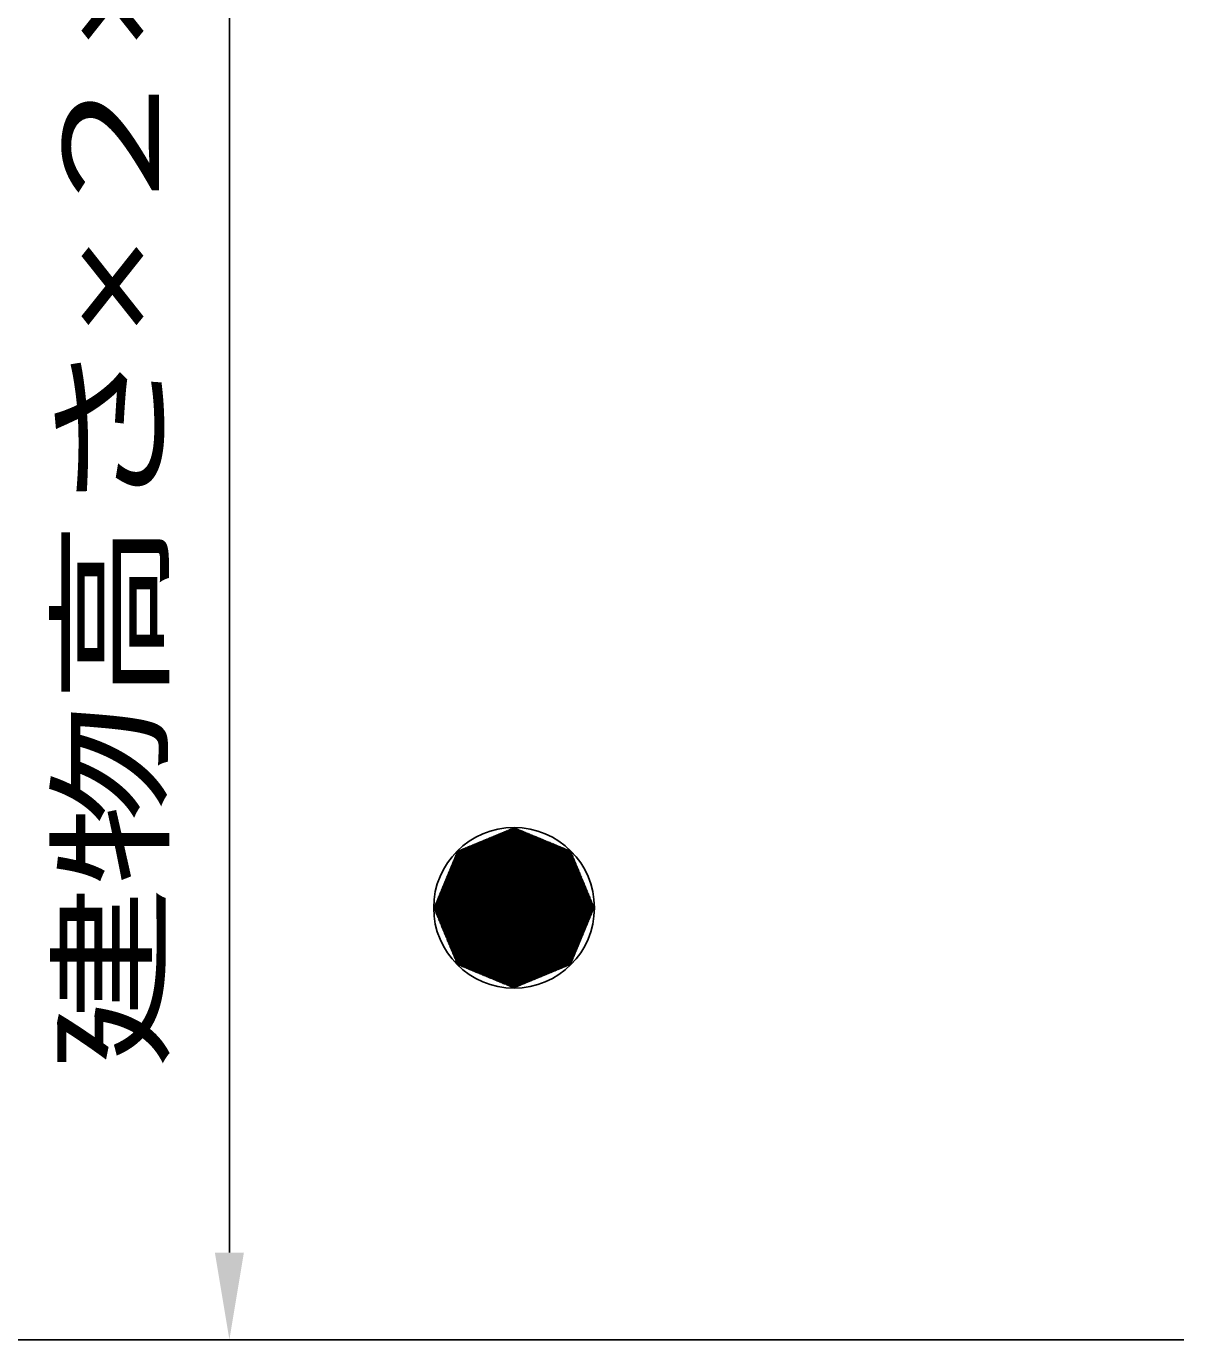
# Model space of a CAD drawing. Units: millimetres, scale not verified. Extents: x -122 to 111, y -112 to 112.
# Drawn here: x 84.92 to 111.47, y 41.12 to 71.25 of the extents above; entities that cross this region are included whole.
import ezdxf
from ezdxf.enums import TextEntityAlignment as Align

# ---------------------------------------------------------------- set-up
doc = ezdxf.new("R2010")
doc.units = ezdxf.units.MM
doc.header["$LTSCALE"] = 0.1
doc.layers.add('0-0_寸法線', color=6, linetype='Continuous')
doc.layers.add('0-1_Z_O-文字', color=134, linetype='Continuous')
doc.styles.add('ＭＳ Ｐゴシック', font='')
doc.styles.get('ＭＳ Ｐゴシック').set_extended_font_data('MS PGothic')

msp = doc.modelspace()

# ---------------------------------------------------------------- linework, layer by layer
at = {"layer": '0-0_寸法線'}
for p, q in [((97.8231, 50.7072), (95.7926, 52.7377)), ((97.8272, 50.7172), (95.8026, 52.7418)), ((97.8313, 50.7272), (95.8126, 52.7459)), ((97.8355, 50.7372), (95.8226, 52.7501)), ((97.8396, 50.7472), (95.8326, 52.7542)), ((97.8438, 50.7572), (95.8426, 52.7584)), ((97.8479, 50.7672), (95.8526, 52.7625)), ((97.8521, 50.7772), (95.8626, 52.7667)), ((97.8562, 50.7872), (95.8726, 52.7708)), ((97.8603, 50.7972), (95.8826, 52.7749)), ((97.8645, 50.8072), (95.8926, 52.7791)), ((97.8686, 50.8172), (95.9026, 52.7832)), ((97.8728, 50.8272), (95.9126, 52.7874)), ((97.8769, 50.8372), (95.9226, 52.7915)), ((97.8811, 50.8472), (95.9326, 52.7956)), ((97.8852, 50.8572), (95.9426, 52.7998)), ((97.8893, 50.8672), (95.9526, 52.8039)), ((97.8935, 50.8772), (95.9626, 52.8081)), ((97.8976, 50.8872), (95.9726, 52.8122)), ((97.9018, 50.8972), (95.9826, 52.8164)), ((97.9059, 50.9072), (95.9926, 52.8205)), ((97.91, 50.9172), (96.0026, 52.8246)), ((97.9142, 50.9272), (96.0126, 52.8288)), ((97.9183, 50.9372), (96.0226, 52.8329)), ((97.9225, 50.9472), (96.0326, 52.8371)), ((97.9266, 50.9572), (96.0426, 52.8412)), ((97.9308, 50.9672), (96.0526, 52.8454)), ((97.9349, 50.9772), (96.0626, 52.8495)), ((97.939, 50.9872), (96.0726, 52.8536)), ((97.9432, 50.9972), (96.0826, 52.8578)), ((97.9473, 51.0072), (96.0926, 52.8619)), ((97.9515, 51.0172), (96.1026, 52.8661)), ((97.9551, 51.0277), (96.1131, 52.8697)), ((97.9451, 51.0518), (96.1372, 52.8597)), ((97.9351, 51.076), (96.1614, 52.8497)), ((97.9251, 51.1001), (96.1855, 52.8397)), ((97.9151, 51.1242), (96.2097, 52.8297)), ((97.9051, 51.1484), (96.2338, 52.8197)), ((97.8951, 51.1725), (96.2579, 52.8097)), ((97.8851, 51.1967), (96.2821, 52.7997)), ((97.8751, 51.2208), (96.3062, 52.7897)), ((97.8651, 51.245), (96.3304, 52.7797)), ((97.8551, 51.2691), (96.3545, 52.7697)), ((97.8451, 51.2932), (96.3786, 52.7597)), ((97.8351, 51.3174), (96.4028, 52.7497)), ((97.8251, 51.3415), (96.4269, 52.7397)), ((97.5207, 49.9772), (95.0626, 52.4353)), ((97.5248, 49.9872), (95.0726, 52.4394)), ((97.529, 49.9972), (95.0826, 52.4436)), ((97.5331, 50.0072), (95.0926, 52.4477)), ((97.5373, 50.0172), (95.1026, 52.4518)), ((97.5414, 50.0272), (95.1126, 52.456)), ((97.5455, 50.0372), (95.1226, 52.4601)), ((97.5497, 50.0472), (95.1326, 52.4643)), ((97.5538, 50.0572), (95.1426, 52.4684)), ((97.558, 50.0672), (95.1526, 52.4726)), ((97.5621, 50.0772), (95.1626, 52.4767)), ((97.5663, 50.0872), (95.1726, 52.4808)), ((97.5704, 50.0972), (95.1826, 52.485)), ((97.5745, 50.1072), (95.1926, 52.4891)), ((97.5787, 50.1172), (95.2026, 52.4933)), ((97.5828, 50.1272), (95.2126, 52.4974)), ((97.587, 50.1372), (95.2226, 52.5016)), ((97.5911, 50.1472), (95.2326, 52.5057)), ((97.5952, 50.1572), (95.2426, 52.5098)), ((97.5994, 50.1672), (95.2526, 52.514)), ((97.6035, 50.1772), (95.2626, 52.5181)), ((97.6077, 50.1872), (95.2726, 52.5223)), ((97.6118, 50.1972), (95.2826, 52.5264)), ((97.616, 50.2072), (95.2926, 52.5306)), ((97.6201, 50.2172), (95.3026, 52.5347)), ((97.6242, 50.2272), (95.3126, 52.5388)), ((97.6284, 50.2372), (95.3226, 52.543)), ((97.6325, 50.2472), (95.3326, 52.5471)), ((97.6367, 50.2572), (95.3426, 52.5513)), ((97.6408, 50.2672), (95.3526, 52.5554)), ((97.645, 50.2772), (95.3626, 52.5595)), ((97.6491, 50.2872), (95.3726, 52.5637)), ((97.6532, 50.2972), (95.3826, 52.5678)), ((97.6574, 50.3072), (95.3926, 52.572)), ((97.6615, 50.3172), (95.4026, 52.5761)), ((97.6657, 50.3272), (95.4126, 52.5803)), ((97.6698, 50.3372), (95.4226, 52.5844)), ((97.6739, 50.3472), (95.4326, 52.5885)), ((97.6781, 50.3572), (95.4426, 52.5927)), ((97.6822, 50.3672), (95.4526, 52.5968)), ((97.6864, 50.3772), (95.4626, 52.601)), ((97.6905, 50.3872), (95.4726, 52.6051)), ((97.6947, 50.3972), (95.4826, 52.6093)), ((97.6988, 50.4072), (95.4926, 52.6134)), ((97.7029, 50.4172), (95.5026, 52.6175)), ((97.7071, 50.4272), (95.5126, 52.6217)), ((97.7112, 50.4372), (95.5226, 52.6258)), ((97.7154, 50.4472), (95.5326, 52.63)), ((97.7195, 50.4572), (95.5426, 52.6341)), ((97.7237, 50.4672), (95.5526, 52.6382)), ((97.7278, 50.4772), (95.5626, 52.6424)), ((97.7319, 50.4872), (95.5726, 52.6465)), ((97.7361, 50.4972), (95.5826, 52.6507)), ((97.7402, 50.5072), (95.5926, 52.6548)), ((97.7444, 50.5172), (95.6026, 52.659)), ((97.7485, 50.5272), (95.6126, 52.6631)), ((97.7526, 50.5372), (95.6226, 52.6672)), ((97.7568, 50.5472), (95.6326, 52.6714)), ((97.7609, 50.5572), (95.6426, 52.6755)), ((97.7651, 50.5672), (95.6526, 52.6797)), ((97.7692, 50.5772), (95.6626, 52.6838)), ((97.7734, 50.5872), (95.6726, 52.688)), ((97.7775, 50.5972), (95.6826, 52.6921)), ((97.7816, 50.6072), (95.6926, 52.6962)), ((97.7858, 50.6172), (95.7026, 52.7004)), ((97.7899, 50.6272), (95.7126, 52.7045)), ((97.7941, 50.6372), (95.7226, 52.7087)), ((97.7982, 50.6472), (95.7326, 52.7128)), ((97.8024, 50.6572), (95.7426, 52.7169)), ((97.8065, 50.6672), (95.7526, 52.7211)), ((97.8106, 50.6772), (95.7626, 52.7252)), ((97.8148, 50.6872), (95.7726, 52.7294)), ((97.8189, 50.6972), (95.7826, 52.7335)), ((97.8151, 51.3657), (96.4511, 52.7297)), ((97.8051, 51.3898), (96.4752, 52.7197)), ((97.7951, 51.414), (96.4994, 52.7097)), ((97.7851, 51.4381), (96.5235, 52.6997)), ((97.7751, 51.4622), (96.5476, 52.6897)), ((97.7651, 51.4864), (96.5718, 52.6797)), ((97.7551, 51.5105), (96.5959, 52.6697)), ((97.7451, 51.5347), (96.6201, 52.6597)), ((97.7351, 51.5588), (96.6442, 52.6497)), ((97.7251, 51.5829), (96.6684, 52.6397)), ((97.7151, 51.6071), (96.6925, 52.6297)), ((97.7051, 51.6312), (96.7166, 52.6197)), ((97.6951, 51.6554), (96.7408, 52.6097)), ((97.6851, 51.6795), (96.7649, 52.5997)), ((97.6751, 51.7037), (96.7891, 52.5897)), ((97.6651, 51.7278), (96.8132, 52.5797)), ((97.6551, 51.7519), (96.8373, 52.5697)), ((97.6451, 51.7761), (96.8615, 52.5597)), ((97.6351, 51.8002), (96.8856, 52.5497)), ((97.6251, 51.8244), (96.9098, 52.5397)), ((97.6151, 51.8485), (96.9339, 52.5297)), ((97.6051, 51.8727), (96.9581, 52.5197)), ((97.5951, 51.8968), (96.9822, 52.5097)), ((97.5851, 51.9209), (97.0063, 52.4997)), ((97.5751, 51.9451), (97.0305, 52.4897)), ((97.5651, 51.9692), (97.0546, 52.4797)), ((97.5551, 51.9934), (97.0788, 52.4697)), ((97.5451, 52.0175), (97.1029, 52.4597)), ((97.5351, 52.0416), (97.1271, 52.4497)), ((97.5251, 52.0658), (97.1512, 52.4397)), ((97.2193, 49.6422), (94.7276, 52.1339)), ((97.2293, 49.6463), (94.7318, 52.1439)), ((97.2393, 49.6505), (94.7359, 52.1539)), ((97.2493, 49.6546), (94.74, 52.1639)), ((97.2593, 49.6588), (94.7442, 52.1739)), ((97.2693, 49.6629), (94.7483, 52.1839)), ((97.2793, 49.6671), (94.7525, 52.1939)), ((97.2893, 49.6712), (94.7566, 52.2039)), ((97.2993, 49.6753), (94.7608, 52.2139)), ((97.3093, 49.6795), (94.7649, 52.2239)), ((97.3193, 49.6836), (94.769, 52.2339)), ((97.3293, 49.6878), (94.7732, 52.2439)), ((97.3393, 49.6919), (94.7773, 52.2539)), ((97.3493, 49.6961), (94.7815, 52.2639)), ((97.3593, 49.7002), (94.7856, 52.2739)), ((97.3693, 49.7043), (94.7897, 52.2839)), ((97.3793, 49.7085), (94.7939, 52.2939)), ((97.3893, 49.7126), (94.798, 52.3039)), ((97.3993, 49.7168), (94.8022, 52.3139)), ((97.4093, 49.7209), (94.8063, 52.3239)), ((97.4171, 49.7272), (94.8126, 52.3317)), ((97.4213, 49.7372), (94.8226, 52.3359)), ((97.4254, 49.7472), (94.8326, 52.34)), ((97.4296, 49.7572), (94.8426, 52.3442)), ((97.4337, 49.7672), (94.8526, 52.3483)), ((97.4378, 49.7772), (94.8626, 52.3524)), ((97.442, 49.7872), (94.8726, 52.3566)), ((97.4461, 49.7972), (94.8826, 52.3607)), ((97.4503, 49.8072), (94.8926, 52.3649)), ((97.4544, 49.8172), (94.9026, 52.369)), ((97.4586, 49.8272), (94.9126, 52.3731)), ((97.4627, 49.8372), (94.9226, 52.3773)), ((97.4668, 49.8472), (94.9326, 52.3814)), ((97.471, 49.8572), (94.9426, 52.3856)), ((97.4751, 49.8672), (94.9526, 52.3897)), ((97.4793, 49.8772), (94.9626, 52.3939)), ((97.4834, 49.8872), (94.9726, 52.398)), ((97.4876, 49.8972), (94.9826, 52.4021)), ((97.4917, 49.9072), (94.9926, 52.4063)), ((97.4958, 49.9172), (95.0026, 52.4104)), ((97.5, 49.9272), (95.0126, 52.4146)), ((97.5041, 49.9372), (95.0226, 52.4187)), ((97.5083, 49.9472), (95.0326, 52.4229)), ((97.5124, 49.9572), (95.0426, 52.427)), ((97.5165, 49.9672), (95.0526, 52.4311)), ((97.5151, 52.0899), (97.1753, 52.4297)), ((97.5051, 52.1141), (97.1995, 52.4197)), ((97.4951, 52.1382), (97.2236, 52.4097)), ((97.4851, 52.1624), (97.2478, 52.3997)), ((97.4751, 52.1865), (97.2719, 52.3897)), ((97.4651, 52.2106), (97.2961, 52.3797)), ((97.4551, 52.2348), (97.3202, 52.3697)), ((97.4451, 52.2589), (97.3443, 52.3597)), ((97.4351, 52.2831), (97.3685, 52.3497)), ((97.4251, 52.3072), (97.3926, 52.3397)), ((96.9193, 49.5179), (94.6034, 51.8339)), ((96.9293, 49.5221), (94.6075, 51.8439)), ((96.9393, 49.5262), (94.6116, 51.8539)), ((96.9493, 49.5304), (94.6158, 51.8639)), ((96.9593, 49.5345), (94.6199, 51.8739)), ((96.9693, 49.5387), (94.6241, 51.8839)), ((96.9793, 49.5428), (94.6282, 51.8939)), ((96.9893, 49.5469), (94.6323, 51.9039)), ((96.9993, 49.5511), (94.6365, 51.9139)), ((97.0093, 49.5552), (94.6406, 51.9239)), ((97.0193, 49.5594), (94.6448, 51.9339)), ((97.0293, 49.5635), (94.6489, 51.9439)), ((97.0393, 49.5676), (94.6531, 51.9539)), ((97.0493, 49.5718), (94.6572, 51.9639)), ((97.0593, 49.5759), (94.6613, 51.9739)), ((97.0693, 49.5801), (94.6655, 51.9839)), ((97.0793, 49.5842), (94.6696, 51.9939)), ((97.0893, 49.5884), (94.6738, 52.0039)), ((97.0993, 49.5925), (94.6779, 52.0139)), ((97.1093, 49.5966), (94.6821, 52.0239)), ((97.1193, 49.6008), (94.6862, 52.0339)), ((97.1293, 49.6049), (94.6903, 52.0439)), ((97.1393, 49.6091), (94.6945, 52.0539)), ((97.1493, 49.6132), (94.6986, 52.0639)), ((97.1593, 49.6174), (94.7028, 52.0739)), ((97.1693, 49.6215), (94.7069, 52.0839)), ((97.1793, 49.6256), (94.711, 52.0939)), ((97.1893, 49.6298), (94.7152, 52.1039)), ((97.1993, 49.6339), (94.7193, 52.1139)), ((97.2093, 49.6381), (94.7235, 52.1239)), ((96.6193, 49.3937), (94.4791, 51.5339)), ((96.6293, 49.3978), (94.4832, 51.5439)), ((96.6393, 49.402), (94.4874, 51.5539)), ((96.6493, 49.4061), (94.4915, 51.5639)), ((96.6593, 49.4102), (94.4957, 51.5739)), ((96.6693, 49.4144), (94.4998, 51.5839)), ((96.6793, 49.4185), (94.5039, 51.5939)), ((96.6893, 49.4227), (94.5081, 51.6039)), ((96.6993, 49.4268), (94.5122, 51.6139)), ((96.7093, 49.431), (94.5164, 51.6239)), ((96.7193, 49.4351), (94.5205, 51.6339)), ((96.7293, 49.4392), (94.5246, 51.6439)), ((96.7393, 49.4434), (94.5288, 51.6539)), ((96.7493, 49.4475), (94.5329, 51.6639)), ((96.7593, 49.4517), (94.5371, 51.6739)), ((96.7693, 49.4558), (94.5412, 51.6839)), ((96.7793, 49.46), (94.5454, 51.6939)), ((96.7893, 49.4641), (94.5495, 51.7039)), ((96.7993, 49.4682), (94.5536, 51.7139)), ((96.8093, 49.4724), (94.5578, 51.7239)), ((96.8193, 49.4765), (94.5619, 51.7339)), ((96.8293, 49.4807), (94.5661, 51.7439)), ((96.8393, 49.4848), (94.5702, 51.7539)), ((96.8493, 49.4889), (94.5744, 51.7639)), ((96.8593, 49.4931), (94.5785, 51.7739)), ((96.8693, 49.4972), (94.5826, 51.7839)), ((96.8793, 49.5014), (94.5868, 51.7939)), ((96.8893, 49.5055), (94.5909, 51.8039)), ((96.8993, 49.5097), (94.5951, 51.8139)), ((96.9093, 49.5138), (94.5992, 51.8239)), ((96.3193, 49.2694), (94.3548, 51.2339)), ((96.3293, 49.2736), (94.359, 51.2439)), ((96.3393, 49.2777), (94.3631, 51.2539)), ((96.3493, 49.2818), (94.3672, 51.2639)), ((96.3593, 49.286), (94.3714, 51.2739)), ((96.3693, 49.2901), (94.3755, 51.2839)), ((96.3793, 49.2943), (94.3797, 51.2939)), ((96.3893, 49.2984), (94.3838, 51.3039)), ((96.3993, 49.3026), (94.388, 51.3139)), ((96.4093, 49.3067), (94.3921, 51.3239)), ((96.4193, 49.3108), (94.3962, 51.3339)), ((96.4293, 49.315), (94.4004, 51.3439)), ((96.4393, 49.3191), (94.4045, 51.3539)), ((96.4493, 49.3233), (94.4087, 51.3639)), ((96.4593, 49.3274), (94.4128, 51.3739)), ((96.4693, 49.3315), (94.417, 51.3839)), ((96.4793, 49.3357), (94.4211, 51.3939)), ((96.4893, 49.3398), (94.4252, 51.4039)), ((96.4993, 49.344), (94.4294, 51.4139)), ((96.5093, 49.3481), (94.4335, 51.4239)), ((96.5193, 49.3523), (94.4377, 51.4339)), ((96.5293, 49.3564), (94.4418, 51.4439)), ((96.5393, 49.3605), (94.4459, 51.4539)), ((96.5493, 49.3647), (94.4501, 51.4639)), ((96.5593, 49.3688), (94.4542, 51.4739)), ((96.5693, 49.373), (94.4584, 51.4839)), ((96.5793, 49.3771), (94.4625, 51.4939)), ((96.5893, 49.3813), (94.4667, 51.5039)), ((96.5993, 49.3854), (94.4708, 51.5139)), ((96.6093, 49.3895), (94.4749, 51.5239)), ((96.1193, 49.1866), (94.272, 51.0339)), ((96.1051, 49.1867), (94.2721, 51.0197)), ((96.1293, 49.1907), (94.2761, 51.0439)), ((96.1393, 49.1949), (94.2803, 51.0539)), ((96.0809, 49.1967), (94.2821, 50.9955)), ((96.1493, 49.199), (94.2844, 51.0639)), ((96.1593, 49.2031), (94.2885, 51.0739)), ((96.0568, 49.2067), (94.2921, 50.9714)), ((96.1693, 49.2073), (94.2927, 51.0839)), ((96.1793, 49.2114), (94.2968, 51.0939)), ((96.1893, 49.2156), (94.301, 51.1039)), ((96.0326, 49.2167), (94.3021, 50.9472)), ((96.1993, 49.2197), (94.3051, 51.1139)), ((96.2093, 49.2239), (94.3093, 51.1239)), ((96.2193, 49.228), (94.3134, 51.1339)), ((96.2293, 49.2321), (94.3175, 51.1439)), ((96.2393, 49.2363), (94.3217, 51.1539)), ((96.2493, 49.2404), (94.3258, 51.1639)), ((96.2593, 49.2446), (94.33, 51.1739)), ((96.2693, 49.2487), (94.3341, 51.1839)), ((96.2793, 49.2528), (94.3383, 51.1939)), ((96.2893, 49.257), (94.3424, 51.2039)), ((96.2993, 49.2611), (94.3465, 51.2139)), ((96.3093, 49.2653), (94.3507, 51.2239)), ((96.0085, 49.2267), (94.3121, 50.9231)), ((95.9844, 49.2367), (94.3221, 50.8989)), ((95.9602, 49.2467), (94.3321, 50.8748)), ((95.9361, 49.2567), (94.3421, 50.8507)), ((95.9119, 49.2667), (94.3521, 50.8265)), ((95.8878, 49.2767), (94.3621, 50.8024)), ((95.8636, 49.2867), (94.3721, 50.7782)), ((95.8395, 49.2967), (94.3821, 50.7541)), ((95.8154, 49.3067), (94.3921, 50.73)), ((95.7912, 49.3167), (94.4021, 50.7058)), ((95.7671, 49.3267), (94.4121, 50.6817)), ((95.7429, 49.3367), (94.4221, 50.6575)), ((95.7188, 49.3467), (94.4321, 50.6334)), ((95.6947, 49.3567), (94.4421, 50.6092)), ((95.6705, 49.3667), (94.4521, 50.5851)), ((95.6464, 49.3767), (94.4621, 50.561)), ((95.6222, 49.3867), (94.4721, 50.5368)), ((95.5981, 49.3967), (94.4821, 50.5127)), ((95.5739, 49.4067), (94.4921, 50.4885)), ((95.5498, 49.4167), (94.5021, 50.4644)), ((95.5257, 49.4267), (94.5121, 50.4402)), ((95.5015, 49.4367), (94.5221, 50.4161)), ((95.4774, 49.4467), (94.5321, 50.392)), ((95.4532, 49.4567), (94.5421, 50.3678)), ((95.4291, 49.4667), (94.5521, 50.3437)), ((95.4049, 49.4767), (94.5621, 50.3195)), ((95.3808, 49.4867), (94.5721, 50.2954)), ((95.3567, 49.4967), (94.5821, 50.2713)), ((95.3325, 49.5067), (94.5921, 50.2471)), ((95.3084, 49.5167), (94.6021, 50.223)), ((95.2842, 49.5267), (94.6121, 50.1988)), ((95.2601, 49.5367), (94.6221, 50.1747)), ((95.2359, 49.5467), (94.6321, 50.1505)), ((95.2118, 49.5567), (94.6421, 50.1264)), ((95.1877, 49.5667), (94.6521, 50.1023)), ((95.1635, 49.5767), (94.6621, 50.0781)), ((95.1394, 49.5867), (94.6721, 50.054)), ((95.1152, 49.5967), (94.6821, 50.0298)), ((95.0911, 49.6067), (94.6921, 50.0057)), ((95.067, 49.6167), (94.7021, 49.9815)), ((95.0428, 49.6267), (94.7121, 49.9574)), ((95.0187, 49.6367), (94.7221, 49.9333)), ((94.9945, 49.6467), (94.7321, 49.9091)), ((94.9704, 49.6567), (94.7421, 49.885)), ((94.9462, 49.6667), (94.7521, 49.8608)), ((94.9221, 49.6767), (94.7621, 49.8367)), ((94.898, 49.6867), (94.7721, 49.8126)), ((94.8738, 49.6967), (94.7821, 49.7884)), ((94.8497, 49.7067), (94.7921, 49.7643)), ((94.8255, 49.7167), (94.8021, 49.7401))]:
    msp.add_line(p, q, dxfattribs=at)
at = {"layer": '0-0_寸法線', "color": 4}
msp.add_line((-61.0077, 41.1182), (111.4723, 41.1182), dxfattribs=at)
at = {"layer": '0-0_寸法線'}
msp.add_circle((96.1123, 51.0269), 1.8432, dxfattribs=at)
at = {"layer": '0-1_Z_O-文字'}
for p, q in [((89.5835, 43.1182), (89.5835, 91.2669)), ((89.5835, 41.1182), (89.0835, 41.1182))]:
    msp.add_line(p, q, dxfattribs=at)
msp.add_solid([(89.5835, 41.1182), (89.2501, 43.1182), (89.9168, 43.1182)], dxfattribs=at)

# ---------------------------------------------------------------- texts
at = {"layer": '0-1_Z_O-文字', "style": 'ＭＳ Ｐゴシック', "width": 1.4}
msp.add_text('建物高さ×２×0.1mm', height=2.199, rotation=90, dxfattribs=at).set_placement((88.6261, 47.3175), align=Align.BOTTOM_LEFT)

doc.saveas('drawing.dxf')
